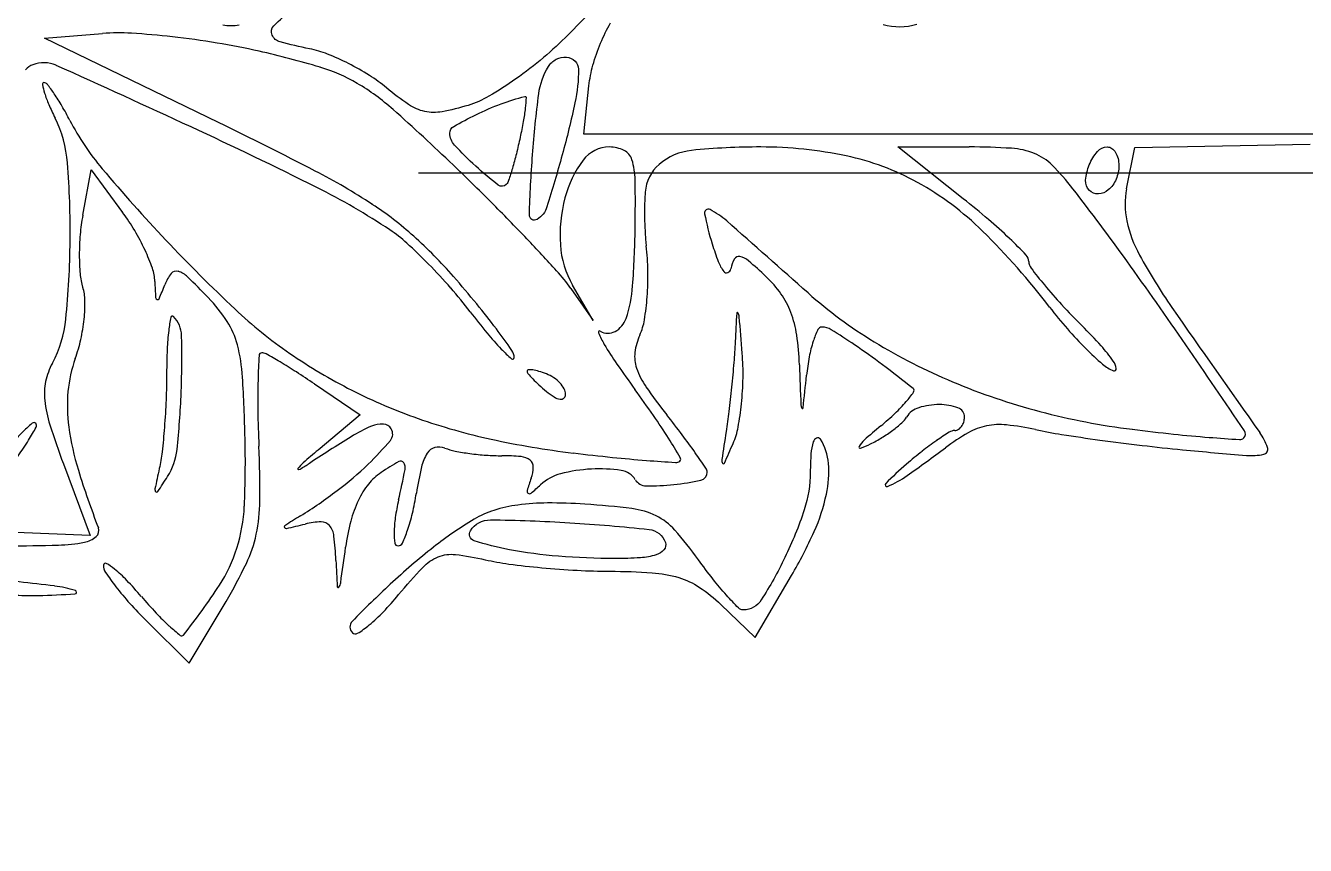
# Model space of a CAD drawing. Header units: inches. Extents: x -279 to 561, y -345 to 342.
# Drawn here: x -211.855 to -211.126, y -298.822 to -298.356 of the extents above; entities that cross this region are included whole.
import ezdxf

# ---------------------------------------------------------------- set-up
doc = ezdxf.new("R2010")
doc.units = ezdxf.units.IN
doc.header["$LTSCALE"] = 0.5
doc.header["$MEASUREMENT"] = 0

msp = doc.modelspace()

# ---------------------------------------------------------------- linework, layer by layer
for p, q in [((-211.8443, -298.36284), (-211.81133, -298.3602)), ((-211.74518, -298.41093), (-211.8443, -298.36284)), ((-211.32113, -298.45426), (-211.35842, -298.42478)), ((-211.35842, -298.42478), (-211.31778, -298.42478)), ((-211.22817, -298.44863), (-211.22348, -298.42518)), ((-211.22348, -298.42518), (-211.12362, -298.42315)), ((-211.82254, -298.46366), (-211.8177, -298.43788)), ((-211.8177, -298.43788), (-211.79986, -298.46206)), ((-211.54462, -298.50537), (-211.53182, -298.52369)), ((-211.53182, -298.52369), (-211.54362, -298.50341)), ((-211.69066, -298.5597), (-211.66458, -298.5774)), ((-211.66458, -298.5774), (-211.6885, -298.59735)), ((-211.83357, -298.60525), (-211.81835, -298.64594)), ((-211.81835, -298.64594), (-211.86063, -298.64438)), ((-211.76201, -298.7188), (-211.74098, -298.68352)), ((-211.78644, -298.69451), (-211.76201, -298.7188))]:
    msp.add_line(p, q)
at = {"linetype": 'ByBlock'}
msp.add_line((-211.6314, -298.43957), (-209.6314, -298.43957), dxfattribs=at)
for points in [[(-205.72684, -301.74723, -0.00001), (-206.54741, -301.74907, -0.000412)], [(-206.54191, -301.73765, -0.00001), (-205.72683, -301.73995, -0.41338)], [(-209.00903, -301.75091), (-212.29486, -301.75091), (-212.29486, -299.94132), (-212.29486, -298.13173), (-212.27289, -298.13173), (-212.25091, -298.13173), (-212.25091, -298.18258, -0.014086), (-212.25147, -298.20241, -0.020242), (-212.25316, -298.21989, -0.016605), (-212.25557, -298.23387, -0.206229), (-212.25859, -298.23818, 0.092802), (-212.26156, -298.24089, 0.162915), (-212.26261, -298.244, 0.127111), (-212.26165, -298.2477, 0.047055), (-212.2586, -298.25217, -0.173458), (-212.25467, -298.26298, -0.000068), (-212.25234, -298.67882, -0.000834), (-212.25035, -299.20703, -0.000263), (-212.24909, -299.997), (-212.24724, -301.73259), (-208.98522, -301.73443, -0.000146)], [(-211.51462, -298.32845), (-211.54621, -298.36087, -0.024562), (-211.56017, -298.37386, -0.021375), (-211.57598, -298.38606, -0.021931), (-211.59125, -298.39587, -0.057364), (-211.60317, -298.40109, -0.028674), (-211.61798, -298.40472, -0.098807), (-211.62782, -298.40458, -0.096146), (-211.637, -298.40067, -0.026324), (-211.64961, -298.39115, 0.033742), (-211.65933, -298.38403, 0.023512), (-211.67116, -298.3773, 0.023806), (-211.68316, -298.37189, 0.044519), (-211.69338, -298.36888, -0.016153), (-211.71018, -298.36495, -0.227794), (-211.71475, -298.36103, -0.307675), (-211.71379, -298.35587, -0.026068), (-211.70327, -298.34631, 0.021841)], [(-211.73351, -298.35552, -0.066765), (-211.74281, -298.3555, -0.055047)], [(-211.02742, -298.41746), (-211.28237, -298.41746), (-211.53732, -298.41746), (-211.53431, -298.38998, -0.041304), (-211.53203, -298.37823, -0.03001), (-211.52766, -298.36565, -0.030549), (-211.52202, -298.35413, -0.056558)], [(-211.36685, -298.35499, 0.140434), (-211.34758, -298.35491, 0.018003)]]:
    msp.add_lwpolyline(points, format="xyb")
for points in [[(-211.54026, -298.38046, -0.052831), (-211.54229, -298.39961, -0.014339), (-211.54953, -298.42925, -0.008632), (-211.55824, -298.45887, -0.180476), (-211.5638, -298.46605, -0.59781), (-211.56822, -298.4635, -0.010615), (-211.56643, -298.42919, -0.014123), (-211.56289, -298.39452, -0.105255), (-211.55741, -298.37899, -0.137432), (-211.55295, -298.37485, -0.141117), (-211.54703, -298.37368, -0.172341), (-211.54221, -298.37588, -0.203382)], [(-211.5735, -298.41929, -0.007877), (-211.57566, -298.42863, -0.010667), (-211.57792, -298.43699, -0.007866), (-211.58005, -298.44386, -0.106962), (-211.58136, -298.44611, -0.390475), (-211.58597, -298.44649, -0.018907), (-211.5988, -298.43571, -0.021733), (-211.61083, -298.42381, -0.188971), (-211.61352, -298.41693, -0.269796), (-211.61128, -298.41308, -0.015518), (-211.59869, -298.40643, -0.023177), (-211.5843, -298.40021, -0.031699), (-211.57081, -298.39606, -0.508064), (-211.57004, -298.39671, -0.010211), (-211.57061, -298.40264, -0.015332), (-211.57172, -298.4102, -0.00864)], [(-211.23256, -298.43534, -0.09848), (-211.23412, -298.44321, -0.119858), (-211.23855, -298.44926, -0.164168), (-211.2442, -298.45149, -0.211971), (-211.24935, -298.44951, -0.218914), (-211.25148, -298.44373, -0.079214), (-211.2494, -298.435, -0.079209), (-211.2447, -298.42736, -0.218838), (-211.2391, -298.42478, -0.15858), (-211.2366, -298.42559, -0.097032), (-211.23448, -298.42788, -0.078855), (-211.23304, -298.4313, -0.060079)], [(-211.45102, -298.53559, -0.007888), (-211.45181, -298.54756, -0.004853), (-211.45309, -298.56161, -0.004865), (-211.45463, -298.57549, -0.008674), (-211.4562, -298.58688, 0.00159), (-211.45864, -298.6028, 0.173575), (-211.45822, -298.60489, 0.60566), (-211.4572, -298.60483, 0.003335), (-211.4522, -298.59357, 0.056093), (-211.44936, -298.58435, 0.021548), (-211.44744, -298.57106, 0.021014), (-211.44657, -298.55634, 0.024269), (-211.44702, -298.54228, 0.000791), (-211.44873, -298.52152, 0.114342), (-211.44947, -298.51921, 0.739327), (-211.45017, -298.51938, 0.001591)], [(-211.7748, -298.5536, -0.009736), (-211.77514, -298.56874, -0.008706), (-211.77607, -298.58442, -0.008767), (-211.77739, -298.59848, -0.026733), (-211.77897, -298.60794, 0.00283), (-211.78146, -298.61948, 0.259803), (-211.78097, -298.62107, 0.467829), (-211.77977, -298.62094, 0.004298), (-211.77427, -298.61242, 0.114531), (-211.76889, -298.59703, 0.017937), (-211.76654, -298.56476, 0.014605), (-211.7663, -298.53219, 0.193264), (-211.77093, -298.52135, 0.597379), (-211.77241, -298.5218, 0.020706), (-211.77362, -298.52927, 0.019295), (-211.77449, -298.54004, 0.00987)], [(-211.56956, -298.55233, 0.176553), (-211.56904, -298.55376, 0.014236), (-211.56634, -298.5568, 0.017822), (-211.56278, -298.5603, 0.012711), (-211.55858, -298.56398, 0.035237), (-211.5542, -298.56712, 0.100348), (-211.5507, -298.5684, 0.22275), (-211.54853, -298.56776, 0.214681), (-211.54759, -298.56566, 0.125677), (-211.54839, -298.56251, 0.064053), (-211.55081, -298.55917, 0.05745), (-211.55437, -298.55617, 0.054778), (-211.55858, -298.55401, 0.019009), (-211.56279, -298.55257, 0.034664), (-211.56634, -298.55177, 0.044074), (-211.56887, -298.55161, 0.407084)], [(-211.87276, -298.60512, 0.01125), (-211.88045, -298.61522, 0.018203), (-211.88647, -298.62418, 0.01253), (-211.89083, -298.63161, 0.334431), (-211.89053, -298.63375, 0.395572), (-211.88858, -298.63381, 0.013751), (-211.88249, -298.62816, 0.018983), (-211.87522, -298.62045, 0.011266), (-211.86712, -298.61076, 0.01125), (-211.85943, -298.60066, 0.018203), (-211.85341, -298.5917, 0.01253), (-211.84905, -298.58427, 0.334431), (-211.84935, -298.58213, 0.395572), (-211.85131, -298.58207, 0.013751), (-211.85739, -298.58772, 0.018983), (-211.86466, -298.59543, 0.011266)], [(-211.40827, -298.60987, -0.078403), (-211.41177, -298.63146, -0.033637), (-211.42274, -298.65859, -0.028234), (-211.43616, -298.6827, -0.252225), (-211.44637, -298.68844, -0.206213), (-211.44922, -298.68727, -0.011304), (-211.45598, -298.68006, -0.016021), (-211.46375, -298.6708, -0.010896), (-211.47202, -298.6598, 0.025252), (-211.48548, -298.64291, 0.098318), (-211.49605, -298.63485, 0.082776), (-211.50983, -298.63074, 0.014852), (-211.5366, -298.62818, 0.016916), (-211.55786, -298.62751, 0.033262), (-211.57473, -298.62867, 0.041665), (-211.5884, -298.6317, 0.059396), (-211.59973, -298.63677, 0.032111), (-211.62283, -298.65268, 0.020766), (-211.64749, -298.67383, 0.011827), (-211.66908, -298.69494, 0.410591), (-211.66904, -298.70139, 0.350634), (-211.66602, -298.70173, 0.031347), (-211.65939, -298.69694, 0.030112), (-211.65136, -298.68947, 0.018028), (-211.64271, -298.67971, -0.017608), (-211.62897, -298.6642, -0.107094), (-211.62016, -298.6582, -0.125751), (-211.61032, -298.65687, -0.028014), (-211.59346, -298.6598, 0.024124), (-211.57986, -298.66227, 0.009875), (-211.5612, -298.66437, 0.009744), (-211.54104, -298.66584, 0.012299), (-211.52234, -298.66637, -0.015897), (-211.49837, -298.66723, -0.056016), (-211.48322, -298.66998, -0.074214), (-211.47138, -298.67555, -0.04409), (-211.4592, -298.68532), (-211.43961, -298.70408), (-211.41899, -298.66889, 0.026909), (-211.40603, -298.64377, 0.05349), (-211.39909, -298.62251, 0.071467), (-211.39793, -298.60498, 0.12298), (-211.40253, -298.59117, 0.376489), (-211.40467, -298.59054, 0.212356), (-211.40658, -298.59273, 0.05585), (-211.40787, -298.59954, 0.017738)], [(-211.49078, -298.65007, -0.265019), (-211.4916, -298.65411, -0.1378), (-211.49604, -298.65702, -0.060738), (-211.50503, -298.6587, -0.016507), (-211.5195, -298.65914, -0.018708), (-211.55174, -298.65785, -0.02815), (-211.57962, -298.65411, -0.030025), (-211.59968, -298.64899, -0.487494), (-211.60176, -298.64333, -0.263024), (-211.59047, -298.63712, -0.012268), (-211.54524, -298.63875, -0.011825), (-211.50006, -298.64257, -0.29393)]]:
    msp.add_lwpolyline(points, format="xyb", close=True)
for centre, radius, start, end in [((-211.80196, -298.47712), 0.11729, 86.51176, 94.58049), ((-211.82249, -298.81386), 0.45466, 83.56554, 86.51176), ((-211.82833, -298.86561), 0.50673, 80.66124, 83.56552), ((-211.81293, -298.77197), 0.41184, 77.26842, 80.66123), ((-211.83698, -298.87843), 0.52098, 73.32244, 77.26836), ((-211.84736, -298.38733), 0.01007, 110.99358, 140.32797), ((-211.8448, -298.39401), 0.01723, 65.75855, 110.99366), ((-215.15583, -305.74713), 8.08142, 65.159655, 65.758509), ((-211.71532, -298.47234), 0.09705, 59.62491, 73.32243), ((-211.84468, -298.38906), 0.000909, 89.99995, 191.37058), ((-211.84468, -298.3906), 0.00245, 37.74416, 89.99993), ((-211.73099, -298.49907), 0.12804, 48.30361, 59.62498), ((-211.79956, -298.37999), 0.04693, 191.37065, 197.46204), ((-211.77884, -298.37347), 0.06865, 197.46214, 203.25007), ((-211.93579, -298.46114), 0.11768, 34.51061, 37.74417), ((-211.92938, -298.45673), 0.1099, 30.22329, 34.51058), ((-211.69953, -298.3394), 0.15497, 203.25006, 206.3993), ((-211.99602, -298.49555), 0.18702, 27.34437, 30.22345), ((-212.48665, -299.34731), 1.26405, 46.19732, 48.30368), ((-211.90095, -298.43938), 0.0699, 4.53561, 26.39935), ((-211.69817, -298.34152), 0.1483, 207.34436, 220.17596), ((-212.8597, -300.78701), 2.61563, 63.41922, 65.1596), ((-212.79655, -300.57818), 2.40881, 62.65662, 64.12131), ((-211.52262, -298.44352), 0.01873, 89.99533, 143.40105), ((-211.52262, -298.44314), 0.01835, 63.15482, 89.99528), ((-211.43643, -298.82054), 0.39576, 90.00001, 95.72198), ((-211.43643, -298.66029), 0.2355, 78.07421, 89.99998), ((-211.31778, -298.80446), 0.37967, 86.36382, 89.99997), ((-211.48693, -298.47002), 0.06319, 143.4011, 165.04361), ((-211.51839, -298.43478), 0.00899, 17.42977, 63.15477), ((-211.54788, -298.44404), 0.0399, 0.77064, 17.42967), ((-211.47257, -298.45987), 0.03328, 95.72199, 130.80287), ((-211.41786, -298.57238), 0.14565, 60.98211, 78.07423), ((-211.29637, -298.46756), 0.0421, 68.03971, 86.36387), ((-211.29193, -298.45656), 0.03024, 45.10158, 68.03971), ((-212.32501, -298.47302), 0.49529, 359.37994, 4.53569), ((-211.06077, -297.80334), 0.98252, 220.176, 223.35136), ((-211.85806, -298.76327), 0.36561, 56.76154, 62.65666), ((-212.61254, -299.47858), 1.44594, 44.99283, 46.19741), ((-211.47919, -298.45221), 0.02316, 130.80283, 175.89533), ((-211.36881, -298.53371), 0.13915, 37.71187, 45.1016), ((-212.46947, -298.45644), 0.96158, 359.11414, 0.77065), ((-211.4302, -298.59462), 0.17109, 45.45475, 60.98217), ((-211.86193, -298.79285), 0.38578, 56.26831, 63.41925), ((-211.46793, -298.4751), 0.08285, 165.0436, 183.76848), ((-211.33632, -298.46246), 0.16639, 175.89528, 186.43096), ((-211.61721, -298.82883), 0.47746, 49.4552, 51.67523), ((-212.45366, -299.37254), 1.51048, 35.76935, 37.71186), ((-211.18421, -298.45743), 0.04483, 168.69005, 192.23201), ((-211.76489, -298.62109), 0.19562, 48.04422, 56.76157), ((-212.45665, -299.32273), 1.2255, 43.62926, 44.99288), ((-211.46634, -298.46236), 0.00216, 62.90431, 191.01399), ((-211.48634, -298.50146), 0.04607, 48.60195, 62.90432), ((-211.71385, -298.48405), 0.11058, 169.37476, 175.12376), ((-211.89891, -298.53514), 0.12309, 30.63042, 36.41904), ((-211.3062, -298.4312), 0.1653, 191.01404, 197.16887), ((-220.70355, -308.95703), 13.98436, 48.348424, 48.6019), ((-211.4924, -298.68292), 0.28545, 46.19168, 49.45526), ((-211.15721, -298.45157), 0.07245, 192.232, 208.66303), ((-211.68716, -298.48633), 0.13737, 175.12373, 180.00987), ((-211.90466, -298.53854), 0.12977, 25.06669, 30.6304), ((-211.69377, -298.54101), 0.08296, 47.75901, 56.26834), ((-211.81395, -298.67566), 0.269, 41.1786, 48.04425), ((-212.09271, -298.46226), 0.58477, 355.91587, 359.11414), ((-211.59736, -298.76445), 0.40938, 37.36382, 45.45475), ((-212.32717, -298.473), 0.49746, 354.25146, 359.37995), ((-211.8879, -298.5307), 0.11126, 19.3289, 25.06668), ((-211.08593, -297.82709), 0.94792, 223.35144, 226.71721), ((-211.83829, -298.70016), 0.29793, 44.47292, 47.75896), ((-212.39103, -299.26018), 1.13484, 42.37843, 43.6293), ((-211.49843, -298.47711), 0.05229, 183.76846, 210.20059), ((-211.65027, -298.49785), 0.14955, 0.9332, 6.43094), ((-211.31069, -298.43258), 0.1606, 197.16897, 200.96733), ((-211.53884, -298.73134), 0.35255, 44.0187, 46.19175), ((-211.70196, -298.48633), 0.12257, 180.00977, 185.02006), ((-211.43897, -298.48174), 0.02323, 200.96732, 216.79607), ((-211.43409, -298.49819), 0.01983, 150.85107, 168.35702), ((-211.44895, -298.48991), 0.00282, 77.47302, 150.85118), ((-211.45076, -298.49808), 0.01119, 49.37802, 77.47294), ((-211.6393, -298.71788), 0.30077, 46.78812, 49.378), ((-211.28912, -298.49003), 0.00528, 0.00011, 44.01881), ((-211.27765, -298.49003), 0.00619, 179.99991, 217.4152), ((-213.30149, -299.98332), 2.5554, 34.45909, 35.76932), ((-210.93267, -298.32883), 0.32836, 208.66303, 214.79634), ((-211.78864, -298.49395), 0.03556, 185.02003, 197.60876), ((-211.80652, -298.50216), 0.02502, 1.95814, 19.32896), ((-211.75114, -298.51301), 0.02654, 142.53147, 158.44963), ((-211.76934, -298.49906), 0.0036, 73.48914, 142.53152), ((-211.7721, -298.50838), 0.01333, 46.00225, 73.48924), ((-211.86135, -298.72281), 0.33025, 41.24071, 44.4729), ((-211.62659, -298.56268), 0.10001, 34.95767, 42.37855), ((-211.66654, -298.49811), 0.16582, 355.84531, 0.93326), ((-211.456, -298.49448), 0.00196, 216.79603, 291.86501), ((-211.45635, -298.49361), 0.0029, 291.86507, 348.35697), ((-211.03064, -298.30107), 0.31719, 217.41526, 219.62979), ((-211.84761, -298.51267), 0.02631, 0.75104, 17.60885), ((-211.26019, -298.48348), 0.52163, 181.95817, 182.97184), ((-212.14049, -298.35925), 0.39207, 337.20084, 338.44965), ((-212.05483, -298.80117), 0.42034, 43.73336, 46.0022), ((-211.80786, -298.67591), 0.25912, 37.36376, 41.24071), ((-212.10667, -298.93173), 0.65792, 39.39385, 41.17869), ((-211.58309, -298.49865), 0.07385, 341.22808, 355.91577), ((-211.47628, -298.54435), 0.06268, 35.02175, 46.7882), ((-211.06698, -298.33117), 0.27, 219.62981, 222.7873), ((-211.91082, -298.51349), 0.08952, 353.97768, 0.75105), ((-211.77979, -298.51045), 0.00132, 182.97177, 250.9798), ((-211.77992, -298.51081), 0.000943, 250.97991, 337.20095), ((-211.81788, -298.57447), 0.09241, 32.9688, 43.7334), ((-211.64497, -298.49968), 0.14419, 350.61858, 355.84534), ((-211.46426, -298.53593), 0.048, 20.6504, 35.02171), ((-211.23806, -298.3151), 0.25804, 228.34834, 238.74794), ((-211.55594, -298.32615), 0.26238, 226.71732, 235.47129), ((-211.26894, -298.26441), 0.41895, 217.36375, 219.47882), ((-211.90893, -298.76934), 0.40205, 36.81268, 39.39386), ((-211.47727, -298.54083), 0.0619, 8.2737, 20.65038), ((-211.07305, -298.36411), 0.25029, 217.36383, 221.02609), ((-210.94662, -298.21977), 0.434, 222.78733, 225.00002), ((-203.98313, -293.49944), 8.79117, 214.796288, 215.363286), ((-211.89923, -298.51608), 0.06735, 331.84503, 354.25142), ((-211.92375, -298.51213), 0.10253, 347.45575, 353.97769), ((-211.77847, -298.54891), 0.04544, 14.66128, 32.96881), ((-211.52585, -298.51811), 0.01339, 298.64423, 341.22801), ((-211.53677, -298.51755), 0.03453, 335.50459, 350.61859), ((-211.40161, -298.53007), 0.00272, 89.99994, 154.92274), ((-211.40161, -298.53732), 0.00997, 58.11364, 89.99995), ((-211.49193, -298.76508), 0.33718, 42.33155, 45.00003), ((-211.90922, -298.51536), 0.08764, 340.11978, 347.45572), ((-211.46791, -298.42831), 0.16116, 219.4788, 223.79495), ((-212.01045, -298.84532), 0.52885, 35.18273, 36.81265), ((-211.52823, -298.53028), 0.000755, 58.28266, 202.95794), ((-211.47814, -298.50906), 0.05516, 202.95781, 210.68729), ((-211.52344, -298.52252), 0.00837, 238.28252, 298.64413), ((-211.47472, -298.54583), 0.03366, 155.50451, 173.07698), ((-211.57161, -298.55455), 0.15724, 2.10396, 8.27368), ((-211.35486, -298.55194), 0.05433, 154.9227, 162.29642), ((-211.62139, -298.8906), 0.42603, 55.97832, 58.11356), ((-211.10078, -298.38824), 0.21354, 221.02613, 225.15167), ((-211.8264, -298.56145), 0.09497, 3.38173, 14.66126), ((-211.52182, -298.48), 0.08647, 223.79493, 229.17218), ((-211.58411, -298.54476), 0.00721, 359.99998, 35.1827), ((-211.35781, -298.43765), 0.19508, 210.68728, 214.59264), ((-211.48793, -298.54422), 0.02035, 173.07702, 198.69083), ((-211.33678, -298.55771), 0.07331, 162.29639, 169.45328), ((-211.59704, -298.85453), 0.38251, 53.06969, 55.97833), ((-211.19522, -298.2445), 0.34063, 238.74788, 247.19312), ((-211.1203, -298.40786), 0.18585, 225.15168, 229.1661), ((-211.30731, -298.5969), 0.08744, 35.05166, 42.3315), ((-223.87646, -307.24017), 15.38084, 34.237882, 34.459044), ((-211.80466, -298.56669), 0.03991, 151.84507, 167.9742), ((-211.756, -298.57077), 0.07529, 160.11977, 174.86908), ((-211.05299, -298.57781), 0.67008, 177.06061, 178.27252), ((-211.72068, -298.54352), 0.00152, 89.99988, 177.06047), ((-211.72068, -298.54721), 0.0052, 60.79487, 90.00007), ((-211.91118, -298.88799), 0.39562, 59.47523, 60.79485), ((-211.85854, -298.79873), 0.29199, 57.33341, 59.47529), ((-211.53005, -298.28852), 0.30805, 235.47131, 243.09754), ((-211.57778, -298.54476), 0.000888, 229.17222, 0.00003), ((-211.02383, -298.20732), 0.60078, 214.59259, 216.28118), ((-199.92118, -298.12653), 11.50106, 182.104019, 182.21861), ((-211.27783, -298.56869), 0.13327, 169.4533, 174.02833), ((-211.7519, -299.06056), 0.64026, 51.09218, 53.06976), ((-211.22798, -298.53246), 0.02118, 229.16602, 249.00642), ((-211.2441, -298.55255), 0.01023, 8.96453, 35.05172), ((-212.72292, -298.61442), 0.99306, 1.3671, 3.38179), ((-211.95565, -298.95018), 0.47191, 55.83842, 57.33336), ((-211.46723, -298.53722), 0.04221, 198.69095, 214.74664), ((-216.55352, -298.01683), 5.1712, 353.8212, 354.02838), ((-211.23515, -298.55114), 0.00117, 249.0065, 8.9645), ((-211.81063, -298.56542), 0.03381, 167.97416, 186.2391), ((-211.35275, -298.56876), 0.37019, 178.27261, 180.92666), ((-211.52759, -298.28368), 0.31348, 243.09749, 250.62437), ((-212.0348, -298.94943), 0.65332, 34.67447, 36.28124), ((-211.24163, -298.38074), 0.31677, 214.74663, 218.37979), ((-211.35075, -298.56355), 0.00156, 325.03023, 51.09223), ((-211.18274, -298.21482), 0.37282, 247.19304, 255.26955), ((-211.77352, -298.56136), 0.07113, 186.23912, 197.72257), ((-211.74104, -298.57211), 0.09031, 174.86913, 187.73751), ((-211.41959, -298.51301), 0.08703, 313.27844, 319.26334), ((-211.40479, -298.52576), 0.0675, 319.26333, 325.0302), ((-210.98852, -298.56287), 0.73446, 180.92668, 182.51626), ((-211.77349, -298.76867), 0.33559, 32.02936, 34.67448), ((-211.99131, -298.9745), 0.63957, 37.09246, 38.37977), ((-211.41013, -298.57163), 0.00348, 182.2186, 214.16334), ((-211.41272, -298.57338), 0.000362, 214.16303, 353.82088), ((-211.483, -298.44567), 0.17953, 309.79648, 313.27842), ((-211.34286, -298.58512), 0.01241, 107.21962, 148.28254), ((-211.33479, -298.61115), 0.03967, 89.93151, 107.21962), ((-211.33478, -298.60259), 0.0311, 70.06468, 89.93147), ((-211.32609, -298.57863), 0.00562, 0.00002, 70.06468), ((-211.17443, -298.18323), 0.40549, 255.26955, 262.85297), ((-211.38091, -298.43589), 0.48331, 197.72256, 200.51319), ((-211.68047, -298.56388), 0.15143, 187.73746, 197.26644), ((-211.62537, -298.66079), 0.08373, 113.04582, 122.02268), ((-211.65234, -298.59739), 0.01483, 86.31315, 113.04578), ((-211.65175, -298.58826), 0.00568, 31.71744, 86.31324), ((-211.65177, -298.58827), 0.0057, 319.90091, 31.71746), ((-211.51569, -298.24983), 0.34936, 250.62438, 257.72816), ((-211.05484, -298.95963), 0.48941, 129.7964, 131.25811), ((-211.40528, -298.52698), 0.07367, 306.63505, 311.75553), ((-211.36632, -298.57062), 0.01517, 311.7556, 328.28262), ((-211.32617, -298.58192), 0.00431, 272.74525, 302.31566), ((-211.32733, -298.58009), 0.00648, 302.3158, 324.09687), ((-211.32866, -298.57913), 0.00812, 324.09678, 343.33698), ((-211.3303, -298.57863), 0.00983, 343.33707, 359.99997), ((-211.30101, -298.61774), 0.03484, 101.39221, 119.79173), ((-211.30047, -298.62039), 0.03754, 83.85869, 101.3922), ((-211.3135, -298.74143), 0.15928, 77.86542, 83.85857), ((-211.06612, -297.31942), 1.27606, 262.85296, 263.91522), ((-212.2864, -298.60401), 0.55642, 357.39399, 1.36717), ((-210.85976, -299.88494), 1.52757, 122.02262, 123.10619), ((-211.78009, -298.48021), 0.17346, 313.79298, 319.90087), ((-211.48428, -298.10543), 0.49714, 257.72818, 263.18148), ((-212.0079, -298.91531), 0.61209, 30.82594, 32.02937), ((-211.78095, -298.81544), 0.37584, 35.17568, 37.09252), ((-211.36828, -298.60232), 0.01411, 131.25811, 150.16783), ((-211.41099, -298.5197), 0.08291, 296.50338, 301.6321), ((-211.41246, -298.51733), 0.0857, 301.6321, 306.63506), ((-211.23419, -298.73867), 0.17876, 124.83529, 128.15202), ((-211.23111, -298.74311), 0.18416, 122.17915, 124.83526), ((-211.2557, -298.69688), 0.12603, 119.7917, 126.85953), ((-211.32565, -298.59286), 0.00664, 92.74533, 122.17913), ((-211.22354, -298.32304), 0.26867, 257.86541, 261.09393), ((-211.08818, -297.45928), 1.14297, 261.09394, 262.19539), ((-211.07072, -297.33188), 1.27156, 262.19536, 263.28924), ((-211.12749, -297.8951), 0.69712, 263.91514, 265.5854), ((-211.05531, -296.96026), 1.63474, 265.58532, 266.1938), ((-211.16362, -298.58822), 0.00318, 266.1939, 315.00011), ((-211.16361, -298.58823), 0.00317, 314.99995, 34.23786), ((-211.17952, -298.60671), 0.03336, 18.77445, 35.36326), ((-212.33242, -298.62193), 0.61073, 359.59248, 2.51624), ((-211.35173, -299.00121), 0.52585, 129.82398, 131.0485), ((-211.6048, -298.61276), 0.02553, 147.73521, 166.9802), ((-211.62015, -298.60307), 0.00737, 105.15188, 147.73522), ((-211.61968, -298.60482), 0.00918, 69.00643, 105.15187), ((-211.6036, -298.56293), 0.03568, 249.00639, 258.75042), ((-211.58401, -298.46442), 0.13612, 258.75055, 262.35026), ((-211.58186, -298.44842), 0.15227, 262.35027, 265.88766), ((-211.38529, -297.27761), 1.33085, 263.18146, 264.15273), ((-211.97588, -298.95283), 0.61432, 34.18877, 35.17562), ((-211.37992, -298.59565), 0.000686, 150.16769, 289.07844), ((-211.39531, -298.55115), 0.04777, 289.07849, 296.50349), ((-211.18143, -298.80584), 0.26417, 128.15211, 130.62719), ((-211.90545, -297.83022), 0.95714, 305.2415, 306.85951), ((-211.09596, -297.54635), 1.05561, 263.2892, 264.54695), ((-210.89373, -295.42798), 3.18362, 264.54686, 265.2053), ((-211.15712, -298.56816), 0.0324, 265.20525, 282.55056), ((-211.15072, -298.59692), 0.00294, 282.55057, 18.77451), ((-211.68509, -298.61838), 0.01823, 131.04859, 144.99617), ((-211.73573, -298.54153), 0.07619, 298.41429, 303.10616), ((-211.79706, -298.46251), 0.19799, 307.07003, 313.79302), ((-211.54287, -298.7764), 0.19922, 120.01787, 123.43978), ((-211.64149, -298.60571), 0.00208, 32.39789, 120.01793), ((-211.64423, -298.60744), 0.00532, 348.5038, 32.39794), ((-211.4146, -298.65674), 0.22075, 166.98021, 170.9149), ((-211.58385, -298.47605), 0.12456, 265.88771, 269.99996), ((-211.58385, -298.71675), 0.11613, 84.63674, 90.00002), ((-211.57393, -298.61112), 0.01004, 52.38301, 84.63674), ((-211.57064, -298.60684), 0.00465, 358.02426, 52.38303), ((-211.5876, -298.60626), 0.02162, 340.61405, 358.0243), ((-211.44644, -297.87465), 0.73069, 264.15281, 265.67433), ((-211.36846, -296.8437), 1.76459, 265.67439, 266.21412), ((-211.48475, -298.60116), 0.00329, 266.21416, 310.85925), ((-211.48363, -298.60246), 0.00157, 310.85936, 30.82612), ((-211.22743, -298.75222), 0.19353, 130.62723, 135.44097), ((-211.31471, -298.4502), 0.53445, 197.26646, 200.99356), ((-211.69967, -298.60817), 0.000423, 144.99595, 298.41408), ((-211.63549, -298.63616), 0.03115, 123.43982, 141.48567), ((-212.45807, -298.44192), 0.83583, 347.29037, 348.50366), ((-211.40126, -298.67183), 0.17592, 160.61385, 162.99841), ((-211.54394, -298.6364), 0.02633, 104.42077, 132.8572), ((-211.52821, -298.69759), 0.08951, 92.98579, 104.42078), ((-211.52839, -298.69402), 0.08594, 81.68446, 92.9857), ((-211.51762, -298.62029), 0.01142, 31.71751, 81.68438), ((-211.50171, -298.61046), 0.00727, 211.71748, 268.95088), ((-211.49944, -298.48934), 0.12841, 276.0181, 282.99159), ((-211.47161, -298.60997), 0.00461, 282.99163, 0.00008), ((-211.47117, -298.60997), 0.00417, 359.99996, 34.18869), ((-211.38679, -298.56434), 0.05829, 292.78969, 305.24154), ((-211.84738, -298.39591), 0.28147, 301.9053, 307.06998), ((-211.62257, -298.64643), 0.04766, 141.48568, 154.60855), ((-211.80144, -298.59488), 0.17101, 346.98785, 350.91498), ((-211.56812, -298.62081), 0.00144, 162.99838, 235.64213), ((-211.56815, -298.62086), 0.00138, 235.64226, 310.40148), ((-211.67672, -298.4933), 0.16888, 310.4013, 312.85713), ((-211.49948, -298.48891), 0.12884, 268.95087, 276.01802), ((-211.3646, -298.61715), 0.00101, 135.44105, 292.78967), ((-211.82488, -298.62501), 0.09442, 342.63827, 357.39397), ((-211.817, -298.6256), 0.0953, 348.05714, 359.59249), ((-211.60543, -298.65457), 0.06664, 154.60856, 165.56204), ((-211.51443, -298.65474), 0.13152, 167.29037, 171.72405), ((-211.17724, -299.47232), 0.98651, 121.90522, 122.51462), ((-211.58227, -298.64487), 0.06297, 171.72409, 179.41602), ((-211.72674, -298.61215), 0.09434, 340.85772, 346.98782), ((-211.81782, -298.64326), 0.00443, 310.19186, 20.99359), ((-211.70707, -298.64111), 0.000795, 122.51444, 210.02438), ((-211.70687, -298.64099), 0.00103, 210.02449, 282.94851), ((-211.96971, -297.49782), 1.17404, 282.94846, 283.48452), ((-211.68561, -298.68258), 0.04431, 91.63881, 103.48458), ((-211.6867, -298.64434), 0.00606, 40.3311, 91.63887), ((-211.69061, -298.64766), 0.01119, 6.89901, 40.33119), ((-211.54425, -298.67032), 0.12981, 165.56206, 172.21246), ((-211.71192, -298.61729), 0.07866, 335.15903, 340.85764), ((-211.83883, -298.56285), 0.08869, 271.54546, 281.16687), ((-211.82452, -298.63533), 0.01481, 281.16682, 310.19184), ((-211.7961, -298.63002), 0.07394, 334.41992, 348.05716), ((-211.86193, -298.66839), 0.18375, 2.55445, 6.89901), ((-211.60616, -298.64463), 0.03907, 179.41584, 188.37394), ((-211.64299, -298.65005), 0.00184, 188.37403, 270.00007), ((-211.64299, -298.6492), 0.0027, 270, 335.15915), ((-211.8655, -297.57453), 1.07737, 270.00004, 271.5454), ((-211.81581, -298.62785), 0.08492, 326.80468, 342.63823), ((-216.02128, -298.05804), 4.38889, 351.94622, 352.21253), ((-211.80971, -298.6629), 0.00109, 62.15079, 179.49073), ((-211.80352, -298.66295), 0.00728, 179.49068, 213.8858), ((-211.82228, -298.6867), 0.02801, 50.41155, 62.15081), ((-211.85578, -298.7272), 0.08057, 43.65539, 50.41158), ((-211.97197, -298.54583), 0.26892, 329.20234, 334.41993), ((-210.28738, -298.59815), 1.39236, 182.55442, 183.17321), ((-212.37097, -303.13471), 4.49159, 83.1925, 83.71297), ((-211.68082, -298.58055), 0.15508, 213.88573, 217.61329), ((-211.9611, -298.82769), 0.22614, 40.5271, 43.65549), ((-211.68125, -298.67215), 0.00563, 323.65089, 351.94626), ((-211.85196, -298.4849), 0.19532, 266.84343, 271.1731), ((-211.85728, -298.2251), 0.45517, 271.17307, 273.81543), ((-211.84599, -298.73701), 0.06266, 72.12627, 83.19248), ((-211.82706, -298.6783), 0.000971, 273.81549, 72.12635), ((-211.67398, -298.57528), 0.16372, 217.61326, 221.92666), ((-212.07773, -298.45649), 0.39791, 321.77006, 326.80463), ((-211.67711, -298.67519), 0.000495, 183.17325, 323.65089), ((-211.61662, -298.52376), 0.24081, 221.92665, 225.15677), ((-211.57734, -298.49962), 0.27873, 220.52717, 223.12805), ((-211.68163, -298.5973), 0.13585, 223.12805, 227.58075), ((-211.6788, -298.59421), 0.14004, 227.58062, 230.93242), ((-211.76621, -298.70189), 0.00134, 230.93245, 321.77008)]:
    msp.add_arc(centre, radius, start, end)

doc.saveas('drawing.dxf')
